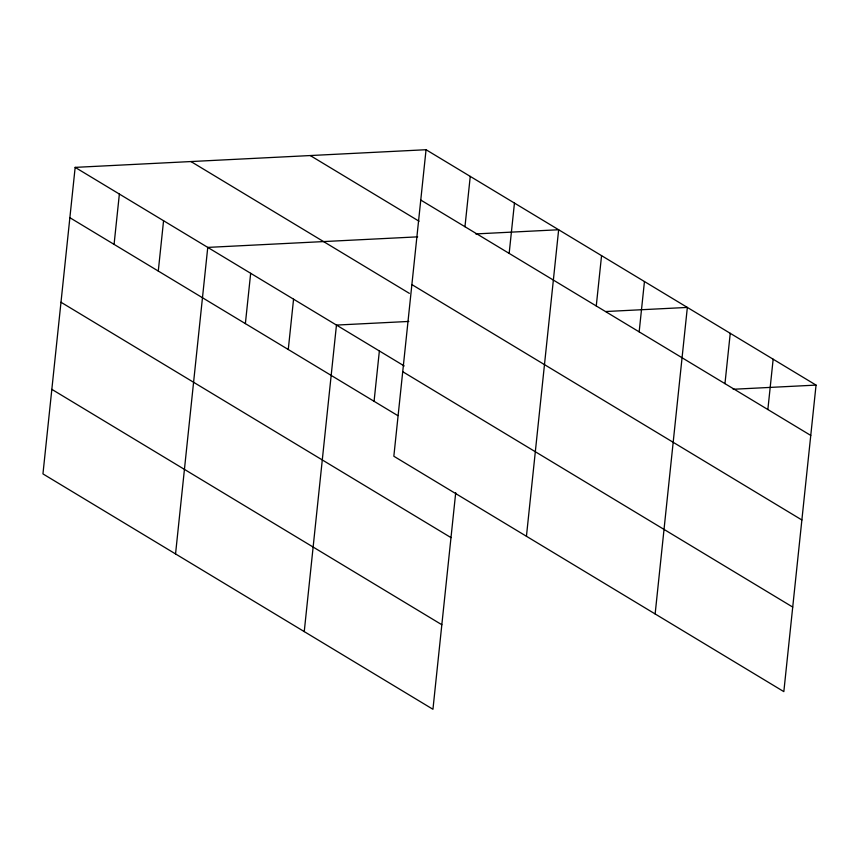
<?xml version="1.0" encoding="UTF-8"?>
<svg xmlns="http://www.w3.org/2000/svg" width="859" height="859" viewBox="0 0 859 859"><rect width="100%" height="100%" fill="white"/><g stroke="black" fill="none" stroke-linecap="round" stroke-linejoin="round"><path stroke-width="1.29" d="M426.053 149.724L393.841 456.247L783.837 691.624L816.05 385.1L426.053 149.724L75.162 167.376L42.95 473.9L432.947 709.276L455.71 492.701M114.075 244.375L119.369 194.048M158.281 271.057L163.564 220.731M175.547 553.926L207.76 247.403L417.678 236.848M245.373 323.618L250.667 273.291M288.27 349.506L293.563 299.19M304.247 631.601L336.46 325.078L408.83 321.438M374.073 401.293L379.367 350.966M464.966 226.722L470.249 176.406M509.162 253.405L514.455 203.078M526.438 536.274L558.651 229.75L475.757 233.927M596.264 305.965L601.558 255.649M639.16 331.864L644.454 281.537M655.138 613.949L687.35 307.425L605.767 311.527M724.964 383.64L730.247 333.313M767.86 409.528L773.154 359.212M733.156 389.267L816.05 385.1M420.77 200.05L810.756 435.427M310.26 155.554L419.063 221.214M411.88 284.597L801.876 519.974M190.956 161.556L409.356 293.359M75.162 167.376L404.202 365.955M402.721 371.7L792.717 607.077M69.88 217.703L397.781 415.606M60.989 302.25L450.986 537.616M51.841 389.352L441.827 624.729"/></g></svg>
